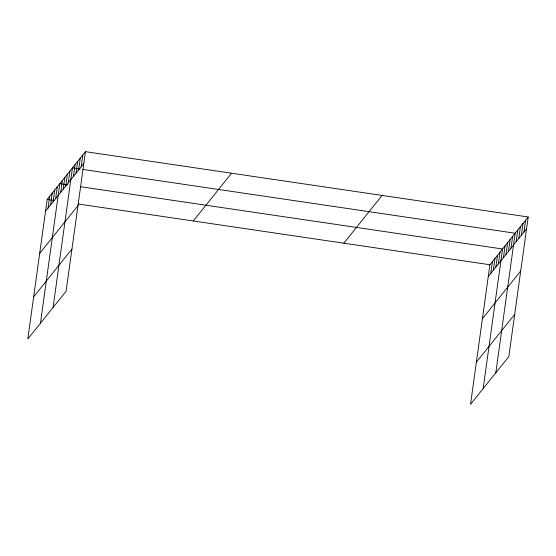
<?xml version="1.0" encoding="UTF-8"?>
<svg xmlns="http://www.w3.org/2000/svg" width="556" height="556" viewBox="0 0 556 556"><rect width="100%" height="100%" fill="white"/><g stroke="black" fill="none" stroke-linecap="round" stroke-linejoin="round"><path stroke-width="0.83" d="M85.464 151.663L47.17 199.423L27.8 339.014L66.094 291.247L85.464 151.663L528.2 216.986L508.83 356.577L470.536 404.337L489.905 264.753L528.2 216.986M48.059 208.062L49.699 196.275M50.589 204.907L52.222 193.12M53.119 201.758L54.752 189.971M55.642 198.603L57.282 186.816M40.435 323.251L59.805 183.661L67.54 184.807M60.701 192.3L62.335 180.512M63.224 189.151L64.864 177.357M65.754 185.996L67.387 174.209M68.284 182.841L69.917 171.053M53.077 307.489L72.447 167.905L80.182 169.045M73.413 176.447L75.046 164.652M76.019 173.194L77.652 161.407M78.618 169.948L80.259 158.161M81.225 166.703L82.858 154.909M490.795 273.385L492.435 261.598M493.325 270.237L494.958 258.443M495.855 267.082L497.488 255.294M498.378 263.933L500.018 252.139M483.171 388.575L502.541 248.991L80.432 186.705M503.437 257.623L505.07 245.835M505.96 254.474L507.6 242.687M508.49 251.319L510.123 239.532M511.02 248.171L512.653 236.376M495.813 372.812L515.183 233.228L82.761 169.427M516.149 241.77L517.782 229.982M518.755 238.524L520.388 226.73M521.354 235.271L522.994 223.484M523.96 232.026L525.594 220.239M45.536 211.21L83.831 163.45M39.684 253.39L77.979 205.623M33.652 296.841L71.946 249.074M193.273 220.982L231.567 173.222M343.803 243.194L382.097 195.434M488.265 276.54L526.567 228.78M482.413 318.713L520.715 270.953M476.388 362.164L514.682 314.404M47.17 199.423L54.043 200.438M78.111 203.989L489.905 264.753"/></g></svg>
